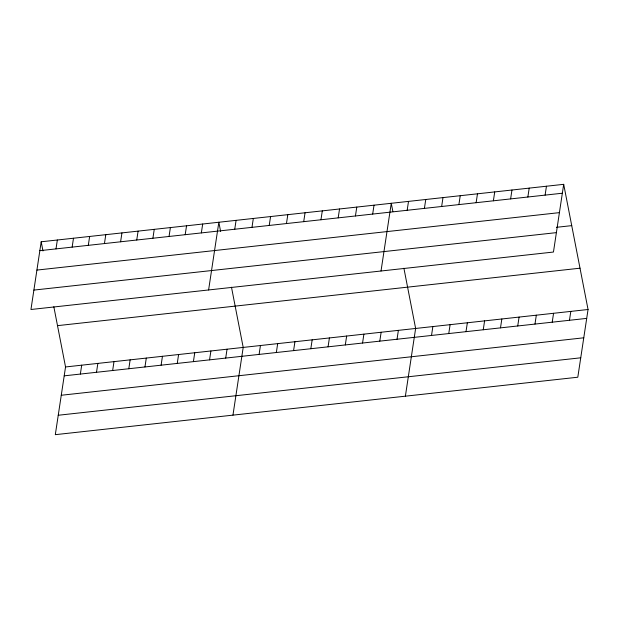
<?xml version="1.0" encoding="UTF-8"?>
<svg xmlns="http://www.w3.org/2000/svg" width="619" height="619" viewBox="0 0 619 619"><rect width="100%" height="100%" fill="white"/><g stroke="black" fill="none" stroke-linecap="round" stroke-linejoin="round"><path stroke-width="0.93" d="M41.194 241.781L30.95 309.5L553.456 252.041L563.692 184.33L41.194 241.781L42.974 250.966M55.996 248.9L57.343 240.01M72.144 247.12L73.491 238.23M53.83 306.738L65.544 366.959L55.308 434.67L577.806 377.219L588.05 309.5L563.692 184.33M88.3 245.348L89.639 236.458M80.354 374.069L81.7 365.179M104.449 243.569L105.795 234.678M96.502 372.29L97.848 363.399M120.597 241.797L121.943 232.906M112.65 370.518L113.997 361.628M136.745 240.017L138.091 231.127M128.806 368.738L130.145 359.848M152.901 238.245L154.239 229.355M144.954 366.966L146.301 358.076M169.049 236.466L170.395 227.575M161.102 365.187L162.449 356.296M185.197 234.694L186.543 225.803M177.251 363.415L178.597 354.525M201.345 232.914L202.692 224.024M193.407 361.635L194.745 352.745M208.603 289.963L218.84 222.252L220.627 231.429M209.555 359.863L210.901 350.973M234.74 229.247L236.087 220.356M225.703 358.084L227.049 349.193M251.979 227.351L253.326 218.461M232.961 415.132L243.197 347.421L231.483 287.201M269.226 225.448L270.573 216.565M259.098 354.416L260.444 345.526M286.465 223.552L287.812 214.669M276.337 352.521L277.683 343.63M303.712 221.656L305.051 212.774M293.584 350.617L294.93 341.734M320.952 219.76L322.298 210.878M310.823 348.721L312.169 339.839M338.198 217.865L339.537 208.974M328.07 346.826L329.409 337.943M355.438 215.969L356.784 207.079M345.309 344.93L346.655 336.047M372.677 214.073L374.023 205.183M362.556 343.034L363.895 334.144M381.025 271.006L391.27 203.287L392.872 211.551M379.795 341.139L381.142 332.248M407.163 210.282L408.509 201.392M397.034 339.243L398.381 330.353M424.41 208.386L425.756 199.496M405.383 396.175L415.628 328.457L403.905 268.236M441.649 206.491L442.995 197.6M431.52 335.452L432.867 326.561M458.896 204.595L460.234 195.705M448.767 333.556L450.106 324.666M476.135 202.699L477.481 193.809M466.006 331.66L467.353 322.77M493.382 200.804L494.72 191.913M483.253 329.765L484.592 320.874M510.621 198.908L511.967 190.018M500.492 327.869L501.839 318.978M527.86 197.012L529.206 188.122M517.732 325.973L519.078 317.083M545.107 195.117L546.453 186.226M534.978 324.077L536.325 315.187M552.218 322.182L553.564 313.291M569.465 320.286L570.811 311.396M39.848 250.672L562.346 193.221M36.908 270.085L559.414 212.634M556.404 227.32L571.732 225.633M33.883 290.087L556.388 232.636M57.513 325.648L580.011 268.197M65.544 366.959L588.05 309.5M64.206 375.841L586.704 318.39M61.266 395.255L583.771 337.804M58.24 415.256L580.746 357.805"/></g></svg>
